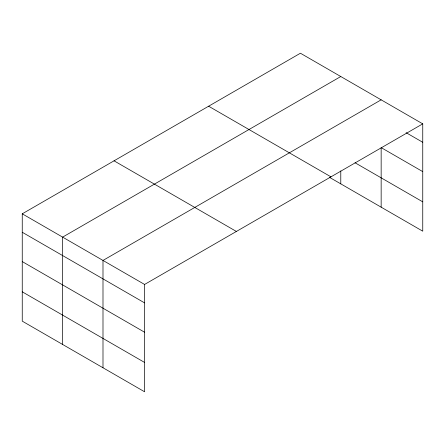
<?xml version="1.0" encoding="UTF-8"?>
<svg xmlns="http://www.w3.org/2000/svg" width="445" height="445" viewBox="0 0 445 445"><rect width="100%" height="100%" fill="white"/><g stroke="black" fill="none" stroke-linecap="round" stroke-linejoin="round"><path stroke-width="0.67" d="M422.75 123.855L300.414 53.222L22.25 213.817L22.25 321.145L144.586 391.778L144.586 284.45L422.75 123.855L422.75 231.183L329.506 177.349M340.781 76.529L62.623 237.124L62.623 344.458M381.154 99.836L102.995 260.431L102.995 367.765M406.113 132.682L422.75 142.289M422.75 171.625L381.154 147.612L381.154 207.17M355.032 162.753L422.75 201.846M208.616 106.216L330.958 176.849M114.042 160.823L236.384 231.45M22.25 213.817L144.586 284.45M22.25 232.257L144.586 302.884M22.25 261.588L144.586 332.22M22.25 291.814L144.586 362.441M340.781 170.897L340.781 183.863"/></g></svg>
